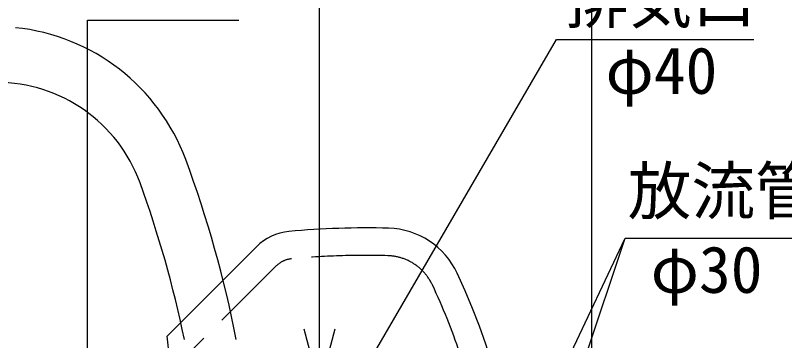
# Model space of a CAD drawing. Units: millimetres, scale not verified. Extents: x -14850 to 14850, y -10500 to 10500.
# Drawn here: x -6838 to -5326, y 1259 to 1898 of the extents above; entities that cross this region are included whole.
import ezdxf
from ezdxf.enums import TextEntityAlignment as Align

# ---------------------------------------------------------------- set-up
doc = ezdxf.new("R2010")
doc.units = ezdxf.units.MM
doc.header["$LTSCALE"] = 50
doc.linetypes.add('DASHED3', pattern=[4, 3, -1])
doc.layers.add('0-1_空気管', color=3, linetype='Continuous', lineweight=25)
doc.styles.add('ＭＳ ゴシック', font='')
doc.styles.get('ＭＳ ゴシック').set_extended_font_data('MS Gothic')

msp = doc.modelspace()

# ---------------------------------------------------------------- linework, layer by layer
at = {"layer": '0-1_空気管'}
for p, q in [((-6239.85, 1166.41), (-6239.85, 2375.98)), ((-5891.76, 926.68), (-5638.94, 1460.23)), ((-5891.76, 706.68), (-5638.94, 1460.23)), ((-5638.94, 1460.23), (-5263.11, 1460.23))]:
    msp.add_line(p, q, dxfattribs=at)
at = {"layer": '0-1_空気管', "color": 2}
msp.add_line((-5704.91, 2316.68), (-5704.91, -683.32), dxfattribs=at)
at = {"layer": '0-1_空気管', "linetype": 'DASHED3'}
msp.add_line((-6325.55, 1405.44), (-6505.91, 1225.08), dxfattribs=at)
at = {"layer": '0-1_空気管'}
for points in [[(-6695.85, 1012.64), (-6695.85, 1888.99), (-6398.46, 1888.99)], [(-6229.91, 1066.84), (-5774.28, 1851.22), (-5386.42, 1851.22)], [(-6506.88, 1069.69), (-6534.48, 1226.22), (-6539.1, 1268.26), (-6363.74, 1443.62)], [(-6270.91, 1282.32), (-6239.85, 1166.41), (-6208.79, 1282.32)]]:
    msp.add_lwpolyline(points, dxfattribs=at)
for centre, radius, start, end in [((-6878.04, 1476.16), 400, 20.3096, 84.20166), ((-6874.56, 1466.68), 300, 20.0051, 90), ((-8659.91, 816.68), 2300, 11.15584, 20.3096), ((-8659.91, 816.68), 2200, 11.66989, 20.0051), ((-6290.2, 1370.08), 104, 95.38419, 135), ((-6149.91, -118.32), 1599, 88.35376, 95.38417), ((-6108.4, 1326.08), 154, 25.1192, 88.35378), ((-7194.91, 816.68), 1354, 334.88078, 25.1192)]:
    msp.add_arc(centre, radius, start, end, dxfattribs=at)
at = {"layer": '0-1_空気管', "linetype": 'DASHED3'}
for centre, radius, start, end in [((-6149.91, -118.32), 1545, 88.35376, 95.38417), ((-6108.4, 1326.08), 100, 25.1192, 88.35378), ((-6290.2, 1370.08), 50, 95.38419, 135), ((-7194.91, 816.68), 1300, 334.88078, 25.1192)]:
    msp.add_arc(centre, radius, start, end, dxfattribs=at)

# ---------------------------------------------------------------- texts
at = {"layer": '0-1_空気管', "color": 4, "style": 'ＭＳ ゴシック'}
for s, p in [('\u3000排気口\u3000', (-5882.8, 1855.94)), ('\u3000φ40', (-5802.81, 1716.59)), ('\u3000放流管\u3000', (-5759.18, 1479.95)), ('\u3000φ30', (-5714.05, 1325.5))]:
    msp.add_text(s, height=91.79, dxfattribs=at).set_placement(p, align=Align.BOTTOM_LEFT)

doc.saveas('drawing.dxf')
